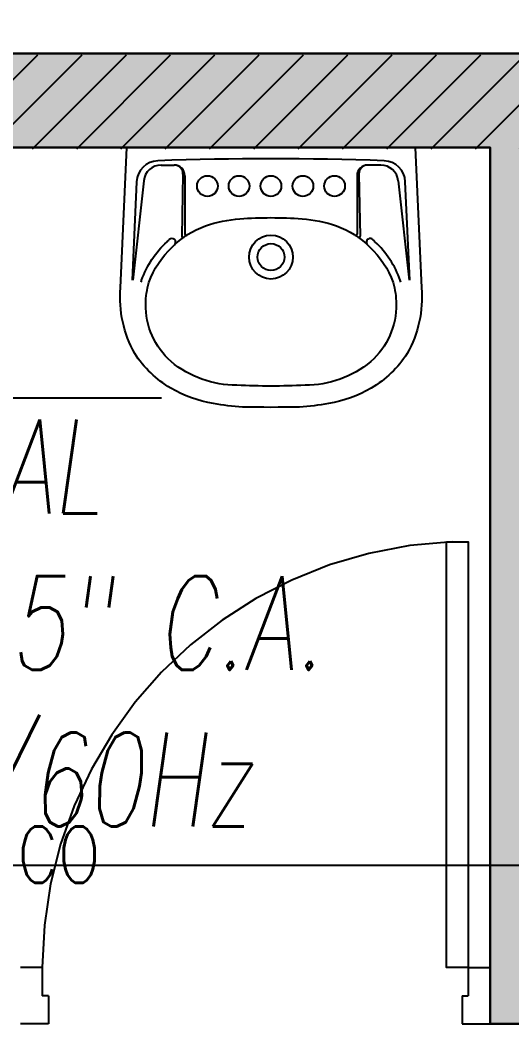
# Model space of a CAD drawing. Header units: millimetres. Extents: x -3 to 53, y -269 to 39.
# Drawn here: x 32.5 to 33.284, y -61.504 to -59.876 of the extents above; entities that cross this region are included whole.
import ezdxf
from ezdxf import colors
from ezdxf.entities.mleader import LeaderData, LeaderLine
from ezdxf.math import Vec2, Vec3

# ---------------------------------------------------------------- set-up
doc = ezdxf.new("R2010")
doc.units = ezdxf.units.MM
doc.header["$LTSCALE"] = 15
doc.linetypes.add('CENTER', pattern=[2, 1.25, -0.25, 0.25, -0.25])
doc.linetypes.add('HIDDEN2', pattern=[0.1875, 0.125, -0.0625])
doc.layers.get('0').update_dxf_attribs({"color": 250})
for name, color, linetype in [('A-CORTE', 250, 'CENTER'), ('A-EST HATCH', 250, 'Continuous'), ('A-EST PLACAS', 250, 'Continuous'), ('A-MOBILIARIO', 250, 'Continuous'), ('A-PROYECCIONES', 250, 'HIDDEN2'), ('A-SANITARIOS', 250, 'Continuous'), ('A-TEXTO-ACABADO PISO', 250, 'Continuous'), ('L6 Linea fina', 141, 'Continuous'), ('MURO CF 60', 250, 'Continuous')]:
    doc.layers.add(name, color=color, linetype=linetype)
doc.layers.add('A-MUROS', color=252, linetype='Continuous', lineweight=30)
doc.styles.add('JNV ING', font='romans.shx', dxfattribs={"width": 0.7, "oblique": 8, "height": 0.15})
doc.styles.add('ROMANS', font='romans.shx', dxfattribs={"width": 0.8})

# ---------------------------------------------------------------- blocks, each defined once
blk = doc.blocks.new('EST.PT')
at = {"layer": 'A-EST HATCH'}
h = blk.add_hatch(color=256, dxfattribs=at)
h.dxf.hatch_style = 1
h.paths.add_polyline_path([(39.55000035554516, -2.739966474472752), (39.54999969099602, 3.325000062515262), (38.04999361146158, 3.325000533289654), (38.04999313791841, 2.575000672014301), (37.89999313791744, 2.575000672014301), (37.89999313791744, 3.524999268782047), (39.70000081889508, 3.524999950793891), (39.70000115043359, 2.649983149759414), (41.20000110631127, 2.649983120235348), (41.20000110641586, 3.150000000315224), (41.35000098862368, 3.15000002944134), (41.35000115044416, 2.449983149355919), (39.70000115039723, 2.449983149765192), (39.70000023823112, -2.739966458171388)])
h.paths.add_polyline_path([(18.45000085424075, 7.324999489018641), (20.05000085397327, 7.324999484458434), (20.05000085452624, 10.42499945002306), (18.85000084487623, 10.42499944168936), (18.85000084529187, 10.57499945304677), (20.20000084418174, 10.57499944957796), (20.20000085424029, 7.174999484903541), (18.45000085424075, 7.174999486200026)])
h.paths.add_polyline_path([(17.65000084418156, 10.57499946123722), (17.50000084418146, 10.57499945918859), (17.50000085424002, 7.174999484903541), (17.65000085424057, 7.174999484903541)])
h.paths.add_polyline_path([(12.14999969010949, 11.04996366809905), (11.84999969287554, 11.04996366814502), (11.84999969013884, 10.8999643984082), (11.99999100589613, 10.8999643984082), (11.99999100572662, 7.824998455581184), (12.15000085022924, 7.824998456823554)])
h.paths.add_polyline_path([(15.10000084389625, 10.42499945049736), (15.10000083466851, 7.324999484457525), (16.70000085369323, 7.32499947985912), (16.70000085410887, 7.174999479859029), (14.95000083422004, 7.174999485051334), (14.95000084446277, 10.57499944990174), (16.30000084419893, 10.57499945405767), (16.30000084461411, 10.42499945405804)])
h.paths.add_polyline_path([(5.849999996785151, 10.9000000277937), (5.249999996769326, 10.90000002966271), (5.249999996769326, 11.05000002929036), (5.999999996802067, 11.050000029284), (5.999999996860275, 7.650000029283905), (4.849999996816074, 7.650000029294365), (4.849999996757866, 7.800000028921563), (5.849999996825169, 7.800000027048458)])
h.paths.add_polyline_path([(4.049999996769508, 11.050000029294), (4.049999996827715, 7.650000029294365), (3.899999996850816, 7.650000029294365), (3.899999996792609, 11.050000029294)])
h.paths.add_polyline_path([(3.099999996746043, 7.800000027058918), (1.499999996769326, 7.800000027058918), (1.499999996769326, 10.9000000278037), (2.699999996792791, 10.90000002826936), (2.699999996792791, 11.05000002789702), (1.349999996792427, 11.050000029294), (1.349999996850634, 7.650000029294365), (3.09999999680425, 7.650000027431719)])
h.paths.add_polyline_path([(5.849999996785151, -2.649999997754556), (5.249999996769326, -2.649999999623567), (5.249999996769326, -2.79999999925122), (5.999999996802067, -2.799999999244854), (5.999999996860247, 0.6000000349667935), (4.849999996816045, 0.6000000349563344), (4.849999996757838, 0.4500000353291362), (5.84999999682514, 0.4500000372022406)])
h.paths.add_polyline_path([(4.049999996769508, -2.799999999254858), (4.049999996827687, 0.6000000349563344), (3.899999996850788, 0.6000000349563344), (3.899999996792609, -2.799999999254858)])
h.paths.add_polyline_path([(3.099999996746014, 0.4500000371917814), (1.499999996769297, 0.4500000371917814), (1.499999996769326, -2.64999999776456), (2.699999996792791, -2.649999998230221), (2.699999996792791, -2.799999997857874), (1.349999996792427, -2.799999999254858), (1.349999996850606, 0.6000000349563344), (3.099999996804222, 0.6000000368189795)])
h.paths.add_polyline_path([(8.700000357880377, 0.6999816858118919), (8.850000561419783, 0.699981669183277), (8.850000782766195, -2.649966611821981), (9.000000854652846, -2.649966111463137), (9.000000851915921, -2.799965489356708), (8.700001010493615, -2.799964617128573)])
h.paths.add_polyline_path([(18.45000076504433, 0.9249996391979565), (20.05000076477685, 0.9249996437581629), (20.05000076532982, -2.175000321806458), (18.85000075567981, -2.175000313472758), (18.85000075609545, -2.325000324830164), (20.20000075498532, -2.325000321361351), (20.20000076504387, 1.074999643313056), (18.45000076504433, 1.074999642016571)])
h.paths.add_polyline_path([(17.65000075498514, -2.325000333020618), (17.50000075498505, -2.325000330971982), (17.5000007650436, 1.074999643313056), (17.65000076504415, 1.074999643313056)])
h.paths.add_polyline_path([(12.15000784536968, -2.80000032297874), (11.8500018263392, -2.799965381145974), (11.85000176694562, -2.649999802173369), (11.99999089169201, -2.6500003365623), (11.9999909165302, 0.425000672635413), (12.15000076103282, 0.425000671393498)])
h.paths.add_polyline_path([(15.10000075469983, -2.175000322280759), (15.10000074547209, 0.9249996437590724), (16.70000076449681, 0.9249996483574776), (16.70000076491245, 1.074999648357569), (14.95000074502362, 1.074999643165263), (14.95000075526635, -2.325000321685131), (16.30000075500251, -2.325000325841067), (16.30000075541769, -2.175000325841431)])
h.paths.add_polyline_path([(31.60000013276734, 7.324999489018641), (30.00000013303482, 7.324999484458434), (30.00000013248185, 10.42499945002306), (31.20000014213186, 10.42499944168936), (31.20000014171622, 10.57499945304677), (29.85000014282635, 10.57499944957796), (29.8500001327678, 7.174999484903541), (31.60000013276734, 7.174999486200026)])
h.paths.add_polyline_path([(32.40000014282653, 10.57499946123722), (32.55000014282663, 10.57499945918859), (32.55000013276807, 7.174999484903541), (32.40000013276752, 7.174999484903541)])
h.paths.add_polyline_path([(38.2000001371521, 11.04996366814502), (38.20000013716037, 10.89996439841647), (38.05001000611977, 10.89999955043437), (38.05000998128147, 7.824998455581184), (37.90000013677885, 7.824998456823554), (37.90000013719264, 11.04996375199815)])
h.paths.add_polyline_path([(34.95000014311184, 10.42499945049736), (34.95000015233958, 7.324999484457525), (33.35000013331486, 7.32499947985912), (33.35000013289922, 7.174999479859029), (35.10000015278805, 7.174999485051334), (35.10000014254532, 10.57499944990174), (33.75000014280916, 10.57499945405767), (33.75000014239398, 10.42499945405804)])
h.paths.add_polyline_path([(39.69999970665918, 5.800016909431445), (41.350000425572, 5.800016909840718), (41.35000042572056, 5.100000029755297), (41.20000098862447, 5.100000029711122), (41.20000110631118, 5.600016556386397), (39.70000115043367, 5.600017124727565), (39.70000081889474, 4.72499917742266), (37.89999304872102, 4.724999859434554), (37.89999304872099, 5.674998456202268), (38.04999629267314, 5.674998456202268), (38.04999351794894, 4.924999071115721), (39.54999959748314, 4.924999028591515), (39.54999950765102, 10.98996461234335), (39.70000043177696, 10.9899650766655)])
h.paths.add_polyline_path([(44.20000099022291, 10.9000000277937), (44.80000099023874, 10.90000002966271), (44.80000099023874, 11.05000002929036), (44.05000099020599, 11.050000029284), (44.05000099014782, 7.650000029283905), (45.20000099019202, 7.650000029294365), (45.20000099025022, 7.800000028921563), (44.20000099018292, 7.800000027048458)])
h.paths.add_polyline_path([(46.00000099023855, 11.050000029294), (46.00000099018038, 7.650000029294365), (46.15000099015727, 7.650000029294365), (46.15000099021545, 11.050000029294)])
h.paths.add_polyline_path([(46.95000099026205, 7.800000027058918), (48.55000099023876, 7.800000027058918), (48.55000099023874, 10.9000000278037), (47.35000099021527, 10.90000002826936), (47.35000099021527, 11.05000002789702), (48.70000099021563, 11.050000029294), (48.70000099015746, 7.650000029294365), (46.95000099020384, 7.650000027431719)])
h.paths.add_polyline_path([(46.00000014241959, -2.799999999254858), (46.00000099018038, 0.6000353483930283), (46.15000099015727, 0.6000353483930283), (46.15000014239649, -2.799999999254858)])
h.paths.add_polyline_path([(46.95000099026205, 0.4500353506284753), (48.55000099023876, 0.4500353506284753), (48.55000014241977, -2.64999999776456), (47.3500001423963, -2.649999998230221), (47.3500001423963, -2.799999997857874), (48.70000014239667, -2.799999999254858), (48.70000099015746, 0.6000353483930283), (46.95000099020384, 0.6000353502556734)])
h.paths.add_polyline_path([(41.3500004255884, 0.6999816642713697), (41.20000042558842, 0.6999816907237957), (41.20000054586293, -2.649964751725513), (41.05000138643666, -2.649964082969163), (41.05000138643666, -2.799965381145974), (41.34999961954374, -2.800000000743839)])
h.paths.add_polyline_path([(31.60000022196376, 0.9249996391979565), (30.00000022223124, 0.9249996437581629), (30.00000022167827, -2.175000321806458), (31.20000023132828, -2.175000313473213), (31.20000023091264, -2.325000324830164), (29.85000023202277, -2.325000321361351), (29.85000022196422, 1.074999643313056), (31.60000022196376, 1.074999642016571)])
h.paths.add_polyline_path([(32.40000023202295, -2.325000333020618), (32.55000023202305, -2.325000330971982), (32.55000022196449, 1.074999643313056), (32.40000022196394, 1.074999643313056)])
h.paths.add_polyline_path([(37.90000023252863, -2.800000322132966), (38.1999991603848, -2.799964540009896), (38.19999916066902, -2.649965381905766), (38.05001009531619, -2.650000422217765), (38.05001007047789, 0.425000672635413), (37.90000022597527, 0.425000671393498)])
h.paths.add_polyline_path([(34.95000023230826, -2.175000322280759), (34.950000241536, 0.9249996437590724), (33.35000022251128, 0.9249996483574776), (33.35000022209564, 1.074999648357569), (35.10000024198447, 1.074999643165263), (35.10000023174174, -2.325000321685131), (33.75000023200558, -2.325000325841067), (33.7500002315904, -2.175000325841431)])
h.paths.add_polyline_path([(10.34999980828575, 3.524999935996707), (12.15000784909065, 3.524999268782047), (12.15000748926342, 2.575000672014301), (12.00000424531128, 2.575000672014301), (12.00000701571926, 3.325000533288783), (10.50000143733754, 3.325000062513897), (10.50000050970095, -2.739965111829072), (10.3500006942412, -2.739966458171899), (10.34999983661177, 2.449983149765192), (8.699999836564835, 2.449983149355919), (8.699999836418407, 3.150000000283846), (8.849999880591291, 3.150000000315224), (8.849999880695883, 2.6499831493933), (10.34999983657448, 2.649983149765283)])
h.paths.add_polyline_path([(44.05000014238703, -2.799999999244854), (44.05000099014782, 0.6000353484034875), (45.20000099019202, 0.6000353483930283), (45.20000099025022, 0.4500353487658302), (44.20000099018292, 0.4500353506389345), (44.20000014240394, -2.649999997754556), (44.80000014241977, -2.649999999623567), (44.80000014241977, -2.79999999925122)])
h.paths.add_polyline_path([(46.95324594949883, 5.550000028497738), (47.10000099123121, 5.550000028497738), (47.10000099123121, 6.750000029293819), (44.95000099014745, 6.750000029293819), (44.95000099009015, 6.600000029294183), (45.4000009911738, 6.600000029294183), (45.4000009911738, 5.000000029294181), (45.60000099117381, 5.000000029294181), (45.60000099117381, 6.600000029294183), (46.95000099117382, 6.600000029294183), (46.95000099014381, 5.550000028552763)], flags=17)
h.paths.add_polyline_path([(46.95324594949883, 2.700035349189655), (47.10000099123121, 2.700035349189655), (47.10000099123121, 1.500035348393574), (44.95000099014745, 1.500035348393574), (44.95000099009015, 1.65003534839321), (45.4000009911738, 1.650017689147834), (45.4000009911738, 3.250000029902456), (45.60000099117381, 3.250000029902456), (45.60000099117381, 1.650000029902454), (46.95000099117382, 1.65003534839321), (46.95000099014381, 2.70003534913463)], flags=17)
h.paths.add_polyline_path([(41.19994922295913, 4.200000029598318), (44.05000098918557, 4.200000028522844), (44.05000099014782, 6.750000030327005), (44.20000099014791, 6.750000029293819), (44.20000099014791, 4.199998587865043), (46.95000099049306, 4.200000029598318), (46.95000099049306, 4.799963667367827), (47.10000099055681, 4.799963667311438), (47.10000099026714, 4.200000029444617), (49.90000098859658, 4.200000028317202), (49.90000135005744, 8.150000028549009), (49.84996285982746, 8.150000028548895), (49.84996285980427, 8.250000030039125), (50.05000099025059, 8.25000003003915), (50.05000098701077, 2.915748709142463e-08), (49.8499838904298, -3.339550858072471e-12), (49.8499838904298, 0.1000353491577854), (49.90001809024746, 0.1000353491586239), (49.90000031662316, 4.050000030725734), (47.10000031829372, 4.050000029598319), (47.10000099055681, 3.450035349191019), (46.95000099049306, 3.45003534913463), (46.9500009902675, 4.05000147236543), (44.20000031721087, 4.050001471331594), (44.20000099014791, 1.500035348393574), (44.05000099014782, 1.500035347360388), (44.05000098918557, 4.05000003067379), (41.19994798706363, 4.050000029598319)])
h.paths.add_polyline_path([(41.3499996195442, 11.05000003078298), (41.35000111223203, 7.550018355217372), (41.20000043469576, 7.550018349865748), (41.20000054586293, 10.89996376822797), (41.05000126445005, 10.89996439839994), (41.04999945011701, 11.04996439764791)])
h.paths.add_polyline_path([(10.34999893444404, 10.98996547467433), (10.34999983661188, 5.800016909431445), (8.699999836564949, 5.800016909840718), (8.699999998384406, 5.099963668570361), (8.84999988061221, 5.099963668539438), (8.849999880695997, 5.60001690980334), (10.34999947674725, 5.600016909431222), (10.34999980828615, 4.724999065708662), (12.15000793828707, 4.724999859434554), (12.15000757845984, 5.674998456202268), (12.00000757845884, 5.674998456202268), (12.00000710923229, 4.92499893922329), (10.50000153085033, 4.924999010444655), (10.50000031965111, 10.98996484450276)])
h.paths.add_polyline_path([(2.949999996740921, 4.199986738153036), (0.1499999984116513, 4.200000029598318), (0.1500013878063555, 8.150000028549009), (0.1999618663576612, 8.150000030039102), (0.1999999967836743, 8.250000030039011), (-3.242497825794999e-09, 8.25000003003915), (-2.707167823245982e-12, 3.534764824308922e-05), (0.1999618663576612, 3.534764834256521e-05), (0.1999822761229595, 0.1000353491577854), (0.1499999983452938, 0.1000353491586239), (0.1499999984115092, 4.050035348393756), (2.949999996740921, 4.050012278349421), (2.949999996451261, 3.450000030700267), (3.099999996515017, 3.450000030643878), (3.099999996740557, 4.050011042453896), (5.849999997823765, 4.050001154649415), (5.849999996860184, 1.500000029902822), (5.999999996860275, 1.500000028869636), (5.99999999782252, 4.050035348089075), (8.850052999353885, 4.050035348089075), (8.850051764048963, 4.199963668413382), (5.99999999782252, 4.199963668413382), (5.999999996860275, 6.749963669142069), (5.849999996860184, 6.749963668108883), (5.849999997823794, 4.199962226680107), (3.099999996740557, 4.199987974048561), (3.09999999132193, 4.800000028496829), (2.949999991258174, 4.80000002844044)])
h.paths.add_polyline_path([(8.69999974819924, 11.04996366809906), (8.999999600571549, 11.04996439764841), (8.999999600571549, 10.8999643984082), (8.850000441145163, 10.89996376822797), (8.850023844356507, 7.550018351920404), (8.700000357880377, 7.550018353162518)])
h.paths.add_polyline_path([(3.09675503231616, 5.550000028441804), (2.949999990583784, 5.550000028441804), (2.949999995776885, 6.749963668108883), (5.099999996860639, 6.749963668108883), (5.099999996917937, 6.599963668109247), (4.649999995834257, 6.599963655817771), (4.649999983146294, 4.999963655817769), (4.449999983146292, 4.999963657007267), (4.449999995834268, 6.599963657007269), (3.099999995834274, 6.599963668109247), (3.099999991671176, 5.550000028496829)], flags=17)
h.paths.add_polyline_path([(3.096755037509247, 2.700000030699357), (2.949999995776871, 2.700000030699357), (2.949999995776885, 1.500000029902822), (5.099999996860639, 1.500000029902822), (5.099999996917937, 1.650000029902458), (4.649999956580835, 1.649963656426042), (4.649999969268812, 3.24996365642604), (4.449999969268823, 3.249963657615538), (4.449999956580832, 1.64996365761554), (3.099999995834274, 1.650000029902458), (3.099999996864263, 2.700000030643878)], flags=17)
h.paths.add_polyline_path([(23.34997991412244, 4.725010963724117), (23.19996327973592, 4.725010963724117), (23.19996252442242, 8.425003745698355), (23.34997915880894, 8.425003745698355)])
h.paths.add_polyline_path([(27.60000195443046, 4.725003950110693), (36.99999304872048, 4.725000200438679), (36.99999303289618, 4.874998628639567), (33.4499886234595, 4.874998566643406), (33.44998862345995, 6.274999487076691), (33.24998862345941, 6.274999487077146), (33.24998862345986, 4.874999065745904), (30.3499886049288, 4.874999065745904), (30.3499886049288, 6.274999492269451), (30.19998860492962, 6.274999492269451), (30.19998860492871, 4.874999065745904), (27.80000195444092, 4.874999065823822), (27.80000195452808, 6.125001404009819), (29.45000196973803, 6.124999485819089), (29.45000196954522, 6.274999421533366), (27.17500018967415, 6.274999485497808), (27.17500195440856, 6.125002101533717), (27.60000195452808, 6.125001404020278)])
h.paths.add_polyline_path([(27.15000195444403, 4.725003716270376), (25.14999675390742, 4.725003716325222), (25.14999675365888, 4.875003713043387), (27.00000044475686, 4.875003716274559), (26.9999995209939, 8.275003745673864), (25.14999582910411, 8.275003745688867), (25.14999582911434, 8.424996072161836), (26.99999952233404, 8.42499767809256), (27.00000044623342, 10.57499943380914), (27.85000014119927, 10.57499943351355), (27.85000014238252, 10.42499943500367), (27.15000019396515, 10.42499943519648)])
h.paths.add_polyline_path([(22.4499989297913, 6.124998126588117), (22.44999787286647, 4.725003725129206), (13.05000793828761, 4.725000200438679), (13.05000795411191, 4.874998628639567), (16.60001236354858, 4.874998566643406), (16.60001236354858, 6.274999487076691), (16.80001236354868, 6.274999487077146), (16.80001236354823, 4.874999065745904), (19.70001238207927, 4.874999065745904), (19.70001238207927, 6.274999492269451), (19.85001238207891, 6.274999492269451), (19.85001238207936, 4.874999065745904), (22.24999787286647, 4.874996432851777), (22.24999787295364, 6.124998239831314), (20.59999785766009, 6.124999485497717), (20.599997857661, 6.274999421211994), (22.84496532058532, 6.274999507946358), (22.84496016825145, 6.124997812373245)])
h.paths.add_polyline_path([(22.86996522799876, 10.42499946080916), (22.20000084462557, 10.42499943500367), (22.20000084580882, 10.57499943351355), (23.01996497573049, 10.57499945931905), (23.01996000718154, 4.725003975618737), (22.86996230782229, 4.72500391937448)])
h.paths.add_polyline_path([(23.01996523138891, 1.949999671290062), (23.01996523138891, -2.324998372320952), (22.2000007566124, -2.325000305296946), (22.20000075542915, -2.175000306787062), (22.8699652313889, -2.175000281469512), (22.8699652313889, 1.949999671290062)])
h.paths.add_polyline_path([(21.05001194376141, 1.974999797294849), (21.0500119435686, 2.124999733009126), (22.81996523138891, 2.124999668228792), (22.81996523138891, 3.375017402376088), (20.30001229288293, 3.375000062471607), (20.30001229288248, 1.97499963594715), (20.15001229288284, 1.97499963594715), (20.15001229288284, 3.375000062470697), (16.80001227435181, 3.375000062470697), (16.80001227435226, 1.974999641139455), (16.60001227435171, 1.97499964113991), (16.60001227435216, 3.375000561573195), (13.05000786491549, 3.375000499577034), (13.05000784909119, 3.524998927777922), (23.01996523138891, 3.524995203615671), (23.01996523138891, 1.97499967129006)])
h.paths.add_polyline_path([(26.99999725157354, 1.949999633494865), (26.9999896957147, -1.774965625660002), (23.3500004473729, -1.774980096772932), (23.35000044662669, 0.8750199046755363), (25.70000044605634, 0.8750199037915074), (25.70000044597676, 1.425020148436996), (26.00000044597649, 1.425020148436996), (26.00000044597694, 1.575020185462161), (25.5500004459308, 1.575020185462154), (25.55000044598551, 1.025019889520589), (23.3499985132708, 1.025018801191951), (23.34998656021806, 3.375000046844839), (26.00000044638636, 3.375000046844839), (26.00000044638636, 3.525017631226302), (23.19997290309114, 3.525017631226326), (23.19999949115559, -1.924998734445406), (26.9999893913953, -1.924992143683738), (26.99998858000378, -2.32500030647487), (27.85000023039569, -2.325000305296946), (27.85000023157894, -2.175000306787062), (27.15000028316157, -2.175000307082648), (27.15000019113275, 1.949999645780153)])
h.paths.add_polyline_path([(28.99998904334276, 1.974999797294849), (28.99998904334367, 2.124999733009126), (27.20000027871546, 2.12499964177406), (27.20000027871546, 3.37500006249164), (29.74998869412651, 3.375000062470697), (29.74998869412514, 1.97499963594715), (29.89998869412523, 1.97499963594715), (29.89998869412523, 3.375000062470697), (33.24998871265628, 3.375000062470697), (33.24998871265583, 1.97499964113991), (33.44998871265592, 1.97499964113991), (33.44998871265592, 3.375000561573195), (36.99999313791735, 3.374999661044292), (36.9999931379169, 3.524998927777922), (27.00000044638576, 3.525011132659763), (26.99999730228447, 1.974999633494864)])
at = {"layer": 'A-EST PLACAS'}
blk.add_lwpolyline([(28.99998904334276, 1.974999797294849), (28.99998904334276, 2.124999733009126), (27.20000027871546, 2.12499964177406), (27.20000027871546, 3.37500006249164), (29.74998869412651, 3.375000062470697), (29.74998869412514, 1.97499963594715), (29.89998869412523, 1.97499963594715), (29.89998869412523, 3.375000062470697), (33.24998871265628, 3.375000062470697), (33.24998871265628, 1.97499964113991), (33.44998871265592, 1.97499964113991), (33.44998871265592, 3.375000561573195), (36.99999313791735, 3.374999661044292), (36.99999313791735, 3.524998927777922), (27.00000044638576, 3.525011132659763), (26.99999730228447, 1.974999633494864)], close=True, dxfattribs=at)
blk = doc.blocks.new('*U142')
for p, q in [((0.01000000000002288, 0.704999999999984), (0.01000000000002288, 0.7499999999999999)), ((0.1000000000000001, 0.7149999999999747), (0.1000000000000001, 0.7499999999999999)), ((0.05500000000001258, 0.704999999999984), (0.01000000000002288, 0.704999999999984)), ((0.1000000000000001, 0.7149999999999747), (0.05500000000001258, 0.7149999999999747)), ((0.05500000000001258, 0.704999999999984), (0.05500000000001258, 0.7149999999999747)), ((0.0550000000000125, 0.04499999999998749), (0.0100000000000227, 0.04499999999998749)), ((0.0100000000000227, 0.04499999999998749), (0.0100000000000227, 0)), ((0.0550000000000125, 0.04499999999998749), (0.0550000000000125, 0.03499999999999662)), ((0.1, 0.03499999999999662), (0.0550000000000125, 0.03499999999999662)), ((0.1, 0.03499999999999662), (0.1, 0))]:
    blk.add_line(p, q)
blk.add_lwpolyline([(0.7799999999999959, 0.06999999999999737), (0.7799999999999959, 0.03499999999999668), (0.1, 0.03499999999999668), (0.1, 0.06999999999999731)], close=True)
at = {"linetype": 'HIDDEN2'}
blk.add_arc((0.0996105733351757, 0.034094953898712), 0.6809051574627052, 2.230145855365212, 89.96723111097609, dxfattribs=at)
blk = doc.blocks.new('BOWL-ITALGRIF_VARADERO_01')
for p, q in [((-0.2031776669450664, -0.1970779590710663), (-0.2207675150589239, -0.03803402129051392)), ((0.2031776702528987, -0.1970779590710663), (0.2207675183667561, -0.03803402129051392)), ((-0.1404459541122378, -0.2077220993369338), (-0.1424193566876966, -0.1083257352938745)), ((-0.137499998345902, -0.2049999987634692), (-0.137499998345902, -0.1116626916409587)), ((0.1375000016537342, -0.2049999987634692), (0.1375000016537342, -0.1116626916409587)), ((0.14044595742007, -0.2077220993369338), (0.1424193599937098, -0.1083257352938745)), ((-0.175347356844668, -0.2219999987637493), (-0.1544431956958761, -0.2219999987637493)), ((0.1753473601525002, -0.2219999987637493), (0.1544431990018893, -0.2219999987637493))]:
    blk.add_line(p, q)
for points in [[(-0.09174999834658593, 0.1589156628310775, -0.02988969156174498), (-0.04563491713952317, 0.1646426274328405, -0.007822324514767873), (0.04563492045281237, 0.1646426274328405, -0.02988969156174498), (0.09175000165396341, 0.1589156628310775, -0.09173695065920573), (0.1601032902649422, 0.1343426116609407, -0.1124960903871022), (0.2175388433656735, 0.0791776644168749, -0.1478848687845698), (0.2402077466226729, -0.02566172360820929), (0.2300000016543891, -0.249999998763542), (-0.2299999983465568, -0.249999998763542), (-0.2402077433148406, -0.02566172360820929, -0.1478848687841617), (-0.2175388400587508, 0.07917766441642016, -0.1124960903871022), (-0.1601032869575647, 0.1343426116609407, -0.09173695065920573)], [(-0.04959291912882691, -0.1362554287775311, -0.06267712626203878), (-0.1047743787253239, -0.1248652429917456, -0.1106392210721722), (-0.1576166218355866, -0.09099999876343645, -0.1209761765391472), (-0.1949919334429069, -0.034382337941679, -0.06119831719899234), (-0.199999998347721, 1.236458047060296e-09, -0.2170695361585024), (-0.1593486726437732, 0.09200000123655627, -0.1749831434235901), (-0.05453060117497444, 0.1298414640550618, -0.01061792730103173), (1.652551873121411e-09, 0.1309995985770911, -0.01061792730103173), (0.05453060448144242, 0.1298414640550618, -0.1749831434235904), (0.1593486759484222, 0.09200000123655627, -0.2170695361585026), (0.20000000165237, 1.236458047060296e-09, -0.06119831719899244), (0.1949919367493749, -0.034382337941679, -0.1209761765391472), (0.1576166251420545, -0.09099999876343645, -0.1106392210721722), (0.1047743820317919, -0.1248652429917456, -0.06267712626203872), (0.04959292243529489, -0.1362554287775311, -0.01758346328030755), (1.652551873121411e-09, -0.1379999987634619, -0.01758346328030749)]]:
    blk.add_lwpolyline(points, format="xyb", close=True)
for points in [[(-0.2216218609978569, -0.03812850974190951), (-0.2144636938955955, -0.1954454162796537, 0.3908234398249527), (-0.180726148037138, -0.2288330183241669, 0.01752364251134351), (0.1807261513358753, -0.2288330183241669, 0.3908234398249527), (0.2144636972020635, -0.1954454162796537), (0.2216218643056891, -0.03812850974190951)], [(-0.2072401970413011, -0.03499999876339643, 0.005000295397634052), (-0.2064464615491488, -0.03798576824055999, 0.1212924416568265), (-0.1659585950847031, -0.09962989576888504, 0.00797675590412969), (-0.1624048830467473, -0.1030943039095291)], [(0.2072402003477691, -0.03499999876339643, -0.005000295397634052), (0.2064464648537978, -0.03798576824055999, -0.1212924416568265), (0.1659585983907164, -0.09962989576888504, -0.00797675590412969), (0.1624048863532153, -0.1030943039095291)]]:
    blk.add_lwpolyline(points, format="xyb")
for centre, radius in [((1.653006620472297e-09, -0.0749999987638148), 0.03500000000000001), ((1.653006620472297e-09, -0.0749999987638148), 0.02150000000000001), ((-0.1014999983458438, -0.1884999987632909), 0.0165), ((-0.05099999834646951, -0.1884999987632909), 0.0165), ((1.653006620472297e-09, -0.1884999987632909), 0.0165), ((0.05100000165430174, -0.1884999987632909), 0.0165), ((0.101500001653676, -0.1884999987632909), 0.0165)]:
    blk.add_circle(centre, radius)
for centre, radius, start, end in [((-0.1582856373593131, -0.09873175706388793), 0.005999999999999929, 226.6430852310831, 46.64308523108314), ((0.1582856406671453, -0.09873175706388793), 0.005999999999999929, 133.3569147689169, 313.3569147689169), ((-0.1404197507458775, -0.1082860353762953), 0.002000000000000001, 54.36185522790519, 181.1373935775188), ((-0.1354999983454945, -0.1116626916409587), 0.002000000000000001, 56.71088169228255, 180), ((0.1355000016533268, -0.1116626916409587), 0.002000000000000001, 0, 123.2891183077175), ((0.1404197540537098, -0.1082860353762953), 0.002000000000000001, 358.8626064224812, 125.6381447720948), ((0.1047743820322466, -0.1248652429922004), 9.094947017729287e-16, 0, 217.6714005309489), ((-0.175347356844668, -0.1939999987635019), 0.02800000000000001, 186.3111163257858, 270), ((-0.1544999983457274, -0.2049999987634692), 0.017, 270, 0), ((-0.1544431956958761, -0.2079999987636256), 0.01400000000000001, 270, 1.137393577518821), ((0.1545000016535596, -0.2049999987634692), 0.017, 180, 270), ((0.1544431990018893, -0.2079999987636256), 0.01400000000000001, 178.8626064224812, 270), ((0.1753473601525002, -0.1939999987635019), 0.02800000000000001, 270, 353.6888836742142)]:
    blk.add_arc(centre, radius, start, end)
blk = doc.blocks.new('Cortes-Elev.')
at = {"layer": 'A-CORTE', "linetype": 'CENTER', "ltscale": 0.5}
blk.add_lwpolyline([(-1.966028483964124, 27.22835929616106), (51.86010596430447, 27.22835929614429)], dxfattribs=at)
blk = doc.blocks.new('Vent SSHH G1')
at = {"layer": 'L6 Linea fina'}
ml = blk.add_multileader_mtext('Standard', dxfattribs=at)
ml.set_content('{\\LEA-01}\\PEXTRACTOR AXIAL\\P100 CFM Y 0.05" C.A.\\P18W/220V/1F/60Hz', color=12, style='JNV ING')
ml.set_leader_properties(color=256, linetype='ByLayer', lineweight=-1)
ml.build(insert=Vec2(0, 0))
ml.multileader.update_dxf_attribs({"dogleg_length": 0.05, "arrow_head_size": 0.15})
ctx = ml.context
ctx.base_point, ctx.char_height, ctx.arrow_head_size, ctx.landing_gap_size, ctx.plane_origin = Vec3(27.08829523499082, -1.309413802345389, -8.775907187189881e-07), 0.15, 0.15, 0.07, Vec3(29.49542019230028, -1.911928529045909, -8.775907187189881e-07)
notes = []
notes.append((ctx, [(1, (1, 1, 0), (27.03829523499082, -1.309413802345389, -8.775907187189881e-07), (1, 0), 0.05, [(0, [(26.62538905262486, -1.490186448409965, -8.775907187189881e-07)], 0, [])])]))
ctx.mtext.insert, ctx.mtext.flow_direction = Vec3(27.15829523499082, -1.209413802345388, -8.775907187189881e-07), 5
for ctx, leaders in notes:
    for number, flags, end, landing, length, lines in leaders:
        leader = LeaderData()
        leader.index, (leader.has_last_leader_line, leader.has_dogleg_vector, leader.attachment_direction) = number, flags
        leader.last_leader_point, leader.dogleg_vector, leader.dogleg_length = Vec3(end), Vec3(landing), length
        for number, points, colour, breaks in lines:
            line = LeaderLine()
            line.index, line.vertices, line.color, line.breaks = number, Vec3.list(points), colors.encode_raw_color(colour), breaks
            leader.lines.append(line)
        ctx.leaders.append(leader)

msp = doc.modelspace()

# ---------------------------------------------------------------- hatches: boundary and pattern name
at = {"layer": 'MURO CF 60'}
h = msp.add_hatch(dxfattribs=at)
h.set_pattern_fill('_USER', color=256, scale=0.05, angle=45, pattern_type=0)
h.set_pattern_definition([(45, (359.999407871435, -63.45593157587228), (-0.03535533905932738, 0.03535533905932738), [])])
h.paths.add_polyline_path([(36.99940137242106, -59.93093843527922), (29.89939727775322, -59.93093843527922), (29.89939727775322, -60.08093151340182), (36.99940137242106, -60.08093151340182)])

# ---------------------------------------------------------------- linework, layer by layer
at = {"layer": 'A-MUROS'}
for p, q in [((27.00000274039132, -59.92889829433032), (36.99999543192155, -59.92891050308771)), ((30.84999098812989, -60.07890936839493), (33.24999100666093, -60.07890936839493)), ((33.24999100666048, -61.47890978972617), (33.24999100666048, -60.07890936839493)), ((33.24999100666048, -61.47890978972572), (33.44999100666098, -61.47890978972572))]:
    msp.add_line(p, q, dxfattribs=at)
at = {"layer": 'A-PROYECCIONES'}
msp.add_line((30.84999098812989, -60.47890936839494), (33.24999100666093, -60.47890936839494), dxfattribs=at)

# ---------------------------------------------------------------- block references
at = {"layer": 'A-CORTE'}
msp.add_blockref('Cortes-Elev.', (1.927695279846375e-06, -88.45387411237488), dxfattribs=at)
at = {"layer": 'A-EST PLACAS'}
msp.add_blockref('EST.PT', (1.934174690632062e-06, -63.45390943086562), dxfattribs=at)
at = {"layer": 'A-MOBILIARIO', "rotation": 90}
msp.add_blockref('*U142', (33.24999093380586, -61.48890978972594, -3.631617686606527e-06), dxfattribs=at)
at = {"layer": 'A-SANITARIOS', "rotation": 180}
msp.add_blockref('BOWL-ITALGRIF_VARADERO_01', (32.89999099679437, -60.32890942251214, -3.631359597140618e-06), dxfattribs=at)
at = {"layer": 'L6 Linea fina'}
msp.add_blockref('Vent SSHH G1', (4.249216557408228, -59.05392904366074, 8.775907187189881e-07), dxfattribs=at)

# ---------------------------------------------------------------- texts
at = {"layer": 'A-TEXTO-ACABADO PISO', "insert": (32.25594311552027, -61.16333830557717), "char_height": 0.09, "attachment_point": 2, "rotation": 359.9999777300434, "style": 'ROMANS'}
msp.add_mtext_dynamic_manual_height_columns('PISO CERAMICO', width=1.202250403832295, gutter_width=12.5, heights=[0], dxfattribs=at)

doc.saveas('drawing.dxf')
